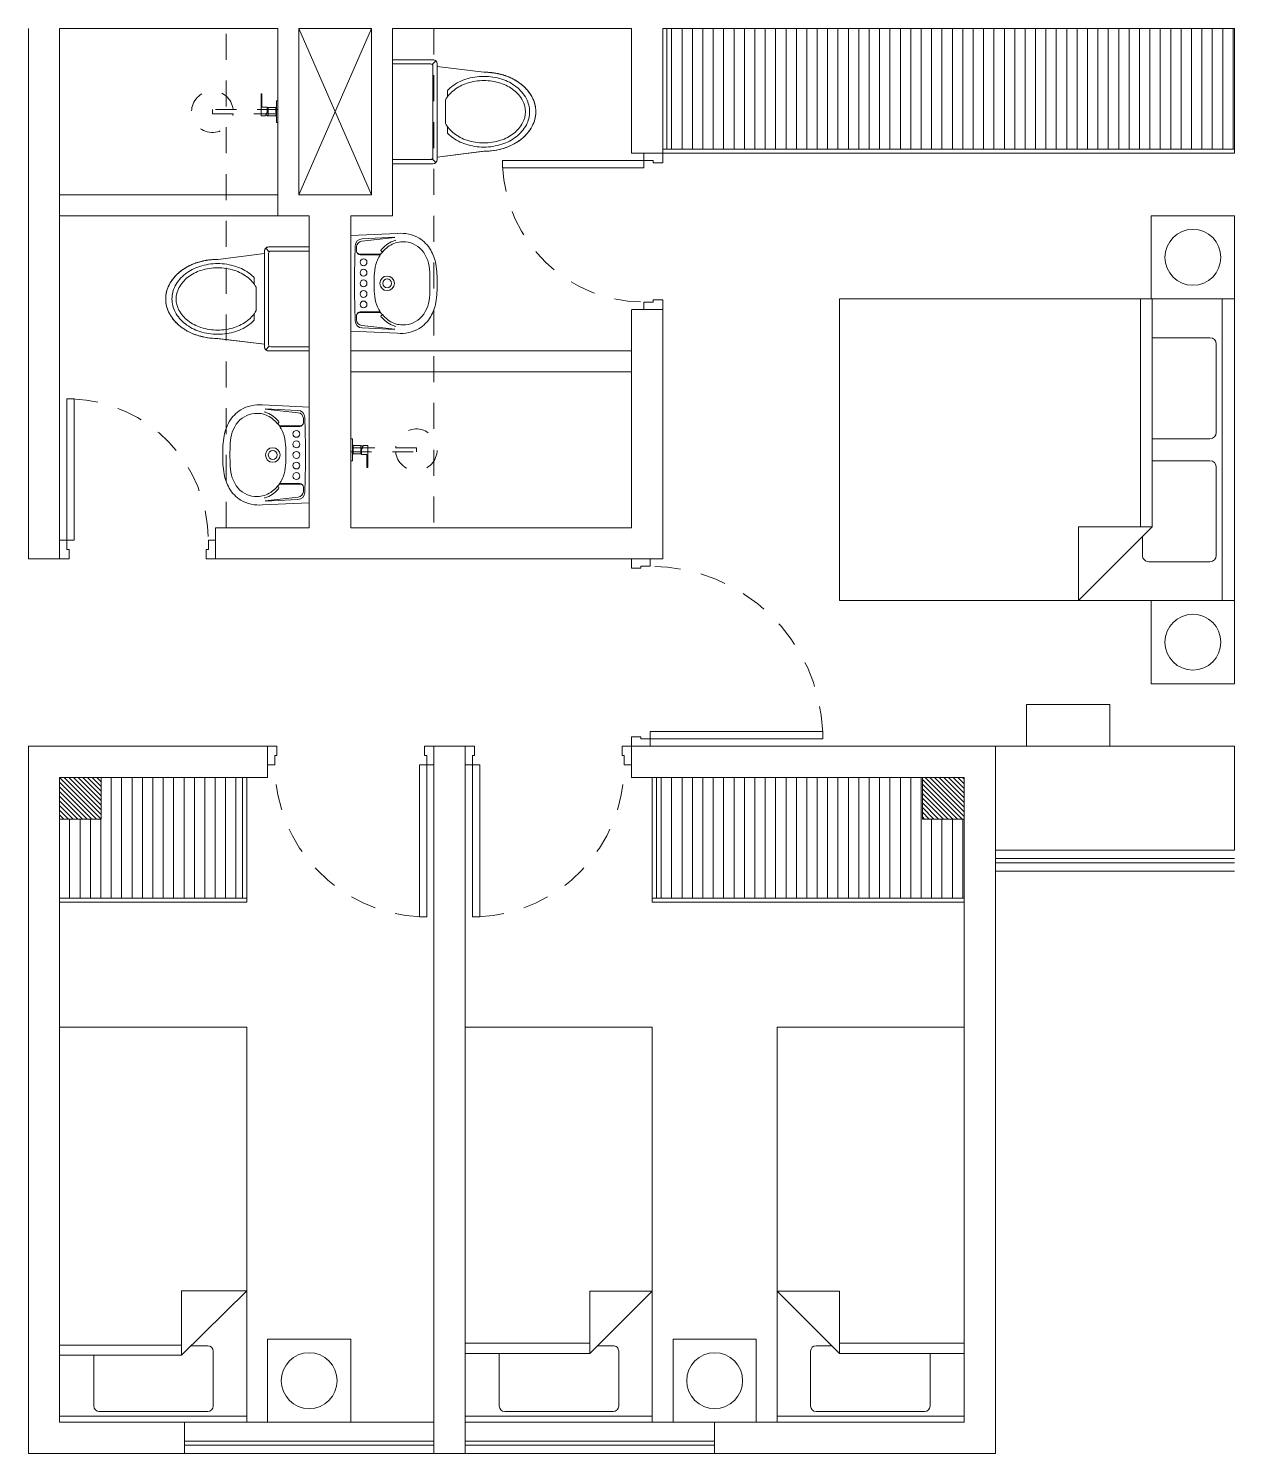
# Model space of a CAD drawing. Header units: millimetres. Extents: x 3738 to 3833, y 1327 to 1657.
# Drawn here: x 3803.67 to 3809.47, y 1650.25 to 1657.1 of the extents above; entities that cross this region are included whole.
import ezdxf

# ---------------------------------------------------------------- set-up
doc = ezdxf.new("R2010")
doc.units = ezdxf.units.MM
doc.linetypes.add('HIDDEN2', pattern=[0.1875, 0.125, -0.0625])
doc.layers.get('0').update_dxf_attribs({"color": 251, "lineweight": 9})
doc.layers.get('DEFPOINTS').update_dxf_attribs({"color": 251, "lineweight": 9})
for name, color, linetype, lineweight in [('A-HATCH', 251, 'Continuous', 13), ('A-LINEAS', 251, 'Continuous', 13), ('A-MOBILIARIO', 251, 'Continuous', 13), ('A-MURO BAJO', 251, 'Continuous', 13), ('A-MUROS', 251, 'Continuous', 13), ('A-PROYECCIONES', 251, 'HIDDEN2', 13), ('A-SANITARIOS', 251, 'Continuous', 13), ('DLP_MOBILIARIO FIJO', 251, 'Continuous', 13)]:
    doc.layers.add(name, color=color, linetype=linetype, lineweight=lineweight)

# ---------------------------------------------------------------- blocks, each defined once
blk = doc.blocks.new('A$C77AB7FBD')
at = {"linetype": 'Continuous'}
for p, q in [((0, 0), (0, 1.9)), ((0.9, 1.9), (0, 1.9)), ((0.9, 1.87), (0, 1.87)), ((0.9, 0), (0.9, 1.9)), ((0.164, 1.57), (0.164, 1.8219)), ((0.1908, 1.8487), (0.7119, 1.8487)), ((0.7386, 1.8219), (0.7386, 1.5585)), ((0.6, 1.57), (0, 1.57)), ((0.6, 1.52), (0, 1.52)), ((0.6, 1.27), (0.6, 1.57)), ((0.9, 1.27), (0.6, 1.57)), ((0.7119, 1.5317), (0.6383, 1.5317)), ((0.9, 1.27), (0.6, 1.27)), ((0.9, 0), (0, 0))]:
    blk.add_line(p, q, dxfattribs=at)
for centre, start, end in [((0.1908, 1.8219), 90, 180), ((0.7119, 1.8219), 0, 90), ((0.7119, 1.5585), 270, 0)]:
    blk.add_arc(centre, 0.0267, start, end, dxfattribs=at)
blk = doc.blocks.new('A$C2EBA15F5')
blk.add_lwpolyline([(0, 0.4), (0, 0), (0.4, 0), (0.4, 0.4)], close=True)
blk.add_circle((0.2, 0.2), 0.1344)
blk = doc.blocks.new('CAMA PROYECCION')
for p, q in [((37.495, 40.6423, 0), (37.495, 38.771, 0)), ((38.3949, 40.6423, 0), (37.495, 40.6423, 0)), ((38.3949, 38.771, 0), (38.3949, 40.6423, 0)), ((38.0806, 39.3741, 0), (38.3949, 39.3741, 0)), ((38.3949, 39.3741, 0), (38.0806, 39.0644, 0)), ((38.0806, 39.0644, 0), (38.0806, 39.3741, 0)), ((38.0806, 39.1133, 0), (37.495, 39.1133, 0)), ((37.495, 39.0644, 0), (38.0806, 39.0644, 0)), ((37.659, 39.0644, 0), (37.659, 38.8203, 0)), ((38.2069, 39.1106, 0), (38.1275, 39.1106, 0)), ((38.2336, 38.8203, 0), (38.2336, 39.0838, 0)), ((37.495, 38.7423, 0), (37.495, 38.9974, 0)), ((38.3949, 38.7423, 0), (38.3949, 38.9974, 0)), ((37.6857, 38.7936, 0), (38.2069, 38.7936, 0)), ((37.495, 38.771, 0), (38.3949, 38.771, 0)), ((37.495, 38.7423, 0), (38.3949, 38.7423, 0))]:
    blk.add_line(p, q)
at = {"elevation": 0}
blk.add_lwpolyline([(38.495, 38.7423), (38.495, 39.1423), (38.895, 39.1423), (38.895, 38.7423)], close=True, dxfattribs=at)
blk.add_circle((38.695, 38.9423, 0), 0.1344)
for centre, start, end in [((38.2069, 39.0838, 0), 0, 90), ((37.6857, 38.8203, 0), 180, 270), ((38.2069, 38.8203, 0), 270, 0)]:
    blk.add_arc(centre, 0.0267, start, end)
blk = doc.blocks.new('ducha marsano')
at = {"linetype": 'HIDDEN2', "ltscale": 0.5, "extrusion": (-4.9425e-10, -7.91123e-10, -1)}
for p, q in [((-0.01, 0), (0.01, 0)), ((0.01, 0), (0.01, -0.3155)), ((-0.0205, -0.08), (-0.0205, -0.0601)), ((-0.0155, -0.058), (-0.0157, -0.058)), ((-0.01, -0.3155), (-0.01, 0)), ((0.0225, -0.0515), (-0.0001, -0.0515)), ((0.0225, -0.0515), (0.0225, -0.0627)), ((0.0225, -0.0682), (0.0225, -0.077)), ((0.021, -0.0815), (-0.019, -0.0815)), ((0.025, -0.0815), (0.021, -0.0815)), ((0.0225, -0.077), (0.025, -0.077)), ((0.025, -0.077), (0.0771, -0.077)), ((0.0771, -0.0815), (0.025, -0.0815)), ((0.0771, -0.077), (0.0816, -0.077)), ((0.0816, -0.0815), (0.0771, -0.0815)), ((0.0816, -0.077), (0.082, -0.077)), ((0.082, -0.0815), (0.0816, -0.0815)), ((0.082, -0.077), (0.084, -0.077)), ((0.084, -0.0815), (0.082, -0.0815)), ((0.0855, -0.0785), (0.0855, -0.08)), ((0.01, -0.3155), (-0.01, -0.3155))]:
    blk.add_line(p, q, dxfattribs=at)
for centre, radius, start, end in [((-0.0004, -0.0462), 0.02, 323.95812, 354.92979), ((0.0004, -0.0462), 0.02, 185.07021, 195.2705), ((0.019, -0.08), 0.0015, 270, 360), ((-0.084, -0.0785), 0.0015, 90, 180), ((-0.084, -0.08), 0.0015, 180, 270), ((0, -0.3155), 0.1, 95.73917, 84.26083)]:
    blk.add_arc(centre, radius, start, end, dxfattribs=at)
at = {"linetype": 'HIDDEN2', "ltscale": 0.5, "extrusion": (-4.94252e-10, -7.91124e-10, -1)}
blk.add_ellipse((0, -0.0515), major_axis=(-0.0225, -0.0095), ratio=0.001448, start_param=0.425436, end_param=1.567366, dxfattribs=at)
at = {"linetype": 'HIDDEN2', "ltscale": 0.5}
for points, degree in [([(-0.0305, 0), (0, 0), (0.0305, 0)], 2), ([(0.0305, 0), (0.0415, 0), (0.0525, 0)], 2), ([(0.0525, 0), (0.0525, -0.0038), (0.0525, -0.0075)], 2), ([(-0.0525, 0), (-0.0525, -0.0038), (-0.0525, -0.0075)], 2), ([(-0.0525, 0), (-0.0415, 0), (-0.0305, 0)], 2), ([(-0.0525, -0.0075), (-0.0525, -0.0075), (-0.0525, -0.0075)], 2), ([(0.0305, -0.008), (0, -0.008), (-0.0305, -0.008)], 2), ([(-0.0215, -0.008), (-0.0215, -0.0093), (-0.0215, -0.0105)], 2), ([(-0.021, -0.011), (-0.007, -0.011), (0.007, -0.011), (0.021, -0.011)], 3), ([(-0.02, -0.011), (-0.02, -0.0294), (-0.02, -0.0477)], 2), ([(-0.0197, -0.048), (0, -0.048), (0.0197, -0.048)], 2), ([(0.02, -0.011), (0.02, -0.0294), (0.02, -0.0477)], 2), ([(0.0215, -0.008), (0.0215, -0.0093), (0.0215, -0.0105)], 2)]:
    blk.add_open_spline(points, degree=degree, dxfattribs=at)
for points, weights in [([(-0.0525, -0.0075), (-0.0525, -0.0075), (-0.0525, -0.0075)], [1, 0.990847086912, 0.982266230892]), ([(-0.052, -0.008), (-0.0525, -0.008), (-0.0525, -0.0075)], [1, 0.707106781193, 1]), ([(-0.0215, -0.0105), (-0.0215, -0.011), (-0.021, -0.011)], [1, 0.70710678154, 1]), ([(-0.02, -0.0477), (-0.02, -0.048), (-0.0197, -0.048)], [1, 0.707106780138, 1]), ([(0.02, -0.0477), (0.02, -0.048), (0.0197, -0.048)], [1, 0.707106779703, 1]), ([(0.0211, -0.011), (0.0211, -0.011), (0.021, -0.011)], [1, 0.992411795776, 1]), ([(0.052, -0.008), (0.0521, -0.008), (0.0521, -0.008)], [1, 0.992411795771, 1])]:
    blk.add_rational_spline(points, weights, degree=2, dxfattribs=at)
for points, knots in [([(-0.0305, -0.008), (-0.0332, -0.008), (-0.0374, -0.008), (-0.0424, -0.008), (-0.0458, -0.008), (-0.0486, -0.008), (-0.0512, -0.008), (-0.052, -0.008), (-0.052, -0.008)], [0, 0, 0, 0, 8.104572, 12.495263, 16.885954, 21.276645, 25.667336, 33.771908, 33.771908, 33.771908, 33.771908]), ([(0.0225, -0.0682), (0.0225, -0.0682), (0.0225, -0.0682), (0.0225, -0.0679), (0.0224, -0.0677), (0.0224, -0.0672), (0.0224, -0.0669), (0.0223, -0.0662), (0.0223, -0.0658), (0.0223, -0.0652), (0.0223, -0.0648), (0.0224, -0.0641), (0.0224, -0.0638), (0.0224, -0.0633), (0.0225, -0.0631), (0.0225, -0.0628), (0.0225, -0.0627), (0.0225, -0.0627)], [0.4148436, 0.4148436, 0.4148436, 0.4148436, 0.5185541, 0.5185541, 0.6222645, 0.6222645, 0.7259759, 0.7259759, 0.8296873, 0.8296873, 0.9333987, 0.9333987, 1.03711, 1.03711, 1.1408205, 1.1408205, 1.2445309, 1.2445309, 1.2445309, 1.2445309]), ([(0.052, -0.008), (0.052, -0.008), (0.0512, -0.008), (0.0486, -0.008), (0.0458, -0.008), (0.0424, -0.008), (0.0374, -0.008), (0.0332, -0.008), (0.0305, -0.008)], [0, 0, 0, 0, 8.104572, 12.495263, 16.885954, 21.276645, 25.667336, 33.771908, 33.771908, 33.771908, 33.771908])]:
    blk.add_open_spline(points, degree=3, knots=knots, dxfattribs=at)
for points, weights, degree, knots in [([(0.0211, -0.011), (0.0211, -0.011), (0.0211, -0.011), (0.0211, -0.011), (0.0214, -0.0109), (0.0215, -0.0107), (0.0215, -0.0105)], [0.918641037743, 0.918640949346, 0.918640860949, 0.918640772552, 0.789223156395, 0.789223156395, 0.918640772552], 3, [0.1238988, 0.1238988, 0.1238988, 0.1238988, 0.1238993, 0.1238993, 0.1238993, 0.78603, 0.78603, 0.78603, 0.78603]), ([(0.0521, -0.008), (0.0521, -0.008), (0.0521, -0.008), (0.0525, -0.0079), (0.0525, -0.0075)], [0.918641037749, 0.918640905153, 0.918640772558, 0.724517853988, 0.918640772558], 2, [0.1238988, 0.1238988, 0.1238988, 0.1238993, 0.1238993, 0.7860311, 0.7860311, 0.7860311])]:
    blk.add_rational_spline(points, weights, degree=degree, knots=knots, dxfattribs=at)
blk = doc.blocks.new('*U259')
for p, q in [((0.01, 0.755), (0.01, 0.8)), ((0.055, 0.755), (0.01, 0.755)), ((0.1, 0.765), (0.055, 0.765)), ((0.055, 0.755), (0.055, 0.765)), ((0.1, 0.765), (0.1, 0.8)), ((0.055, 0.045), (0.01, 0.045)), ((0.01, 0.045), (0.01, 0)), ((0.055, 0.045), (0.055, 0.035)), ((0.1, 0.035), (0.055, 0.035)), ((0.1, 0.035), (0.1, 0))]:
    blk.add_line(p, q)
blk.add_lwpolyline([(0.83, 0.07), (0.83, 0.035), (0.1, 0.035), (0.1, 0.07)], close=True)
at = {"color": 7, "linetype": 'HIDDEN2'}
blk.add_arc((0.0996, 0.034), 0.731, 2.23015, 89.96723, dxfattribs=at)
blk = doc.blocks.new('*U258')
for p, q in [((0.01, 0.855), (0.01, 0.9)), ((0.1, 0.865), (0.1, 0.9)), ((0.055, 0.855), (0.01, 0.855)), ((0.1, 0.865), (0.055, 0.865)), ((0.055, 0.855), (0.055, 0.865)), ((0.055, 0.045), (0.01, 0.045)), ((0.01, 0.045), (0.01, 0)), ((0.055, 0.045), (0.055, 0.035)), ((0.1, 0.035), (0.055, 0.035)), ((0.1, 0.035), (0.1, 0))]:
    blk.add_line(p, q)
blk.add_lwpolyline([(0.93, 0.07), (0.93, 0.035), (0.1, 0.035), (0.1, 0.07)], close=True)
at = {"color": 7, "linetype": 'HIDDEN2'}
blk.add_arc((0.0995, 0.0339), 0.8311, 2.23015, 89.96723, dxfattribs=at)
blk = doc.blocks.new('A$C3E6679A6')
for p, q in [((0, 1.8444), (0.0001, 1.9044)), ((0.0001, 1.9044), (1.4501, 1.9044)), ((1.4501, 1.9044), (1.4501, 1.8444))]:
    blk.add_line(p, q)
at = {"linetype": 'Continuous'}
for p, q in [((0, 1.8444), (1.45, 1.8444)), ((0, 0.0044), (0, 1.8444)), ((0.1867, 1.5087), (0.1867, 1.786)), ((0.2173, 1.8167), (0.6414, 1.8167)), ((0.672, 1.786), (0.672, 1.5087)), ((0.778, 1.5087), (0.778, 1.786)), ((0.8086, 1.8167), (1.2327, 1.8167)), ((1.2633, 1.786), (1.2633, 1.4926)), ((1.45, 1.8444), (1.45, 0.0044)), ((0, 1.5084), (1.0953, 1.5084)), ((1.45, 1.1538), (1.0953, 1.5084)), ((1.0953, 1.5084), (1.0953, 1.1538)), ((1.0953, 1.4524), (0, 1.4524)), ((1.2327, 1.462), (1.1418, 1.462)), ((1.0953, 1.1538), (1.45, 1.1538)), ((1.45, 0.0044), (0, 0.0044))]:
    blk.add_line(p, q, dxfattribs=at)
for centre, start, end in [((0.2173, 1.786), 90, 180), ((0.6414, 1.786), 0, 90), ((0.8086, 1.786), 90, 180), ((1.2327, 1.786), 0, 90), ((1.2327, 1.4926), 270, 0)]:
    blk.add_arc(centre, 0.0306, start, end, dxfattribs=at)
at = {"layer": 'DEFPOINTS', "color": 0, "linetype": 'ByBlock'}
for p in [(0, 1.9044), (0, 0)]:
    blk.add_point(p, dxfattribs=at)
blk = doc.blocks.new('SIFON JET_PLANTA')
for p, q in [((-0.215, 0.2181, 0), (-0.44, 0.19, 0)), ((-0.215, -0.23, 0), (-0.215, 0.23, 0)), ((-0.2091, 0.2441, 0), (-0.1921, 0.2271, 0)), ((-0.195, 0.25, 0), (0, 0.25, 0)), ((-0.195, -0.22, 0), (-0.195, 0.22, 0)), ((-0.185, 0.23, 0), (0, 0.23, 0)), ((0, 0.25, 0), (0, -0.25, 0)), ((-0.265, 0.0718, 0), (-0.265, 0.1028, 0)), ((-0.255, -0.0562, 0), (-0.255, 0.0562, 0)), ((-0.265, -0.1028, 0), (-0.265, -0.0718, 0)), ((-0.215, -0.2181, 0), (-0.44, -0.19, 0)), ((-0.2091, -0.2441, 0), (-0.1921, -0.2271, 0)), ((0, -0.25, 0), (-0.195, -0.25, 0)), ((0, -0.23, 0), (-0.185, -0.23, 0))]:
    blk.add_line(p, q)
at = {"extrusion": (-2.64698e-23, 6.61744e-24, -1)}
for p, q in [((-0.4322, 0.191, 0), (-0.215, 0.2181, 0)), ((-0.215, 0.2278, 0), (-0.2149, 0.2323, 0)), ((-0.215, 0.2234, 0), (-0.215, 0.2278, 0)), ((-0.215, 0.2181, 0), (-0.215, 0.2234, 0)), ((-0.2149, 0.2323, 0), (-0.2142, 0.2356, 0)), ((-0.2142, 0.2356, 0), (-0.2129, 0.239, 0)), ((-0.2129, 0.239, 0), (-0.211, 0.2419, 0)), ((-0.211, 0.2419, 0), (-0.2091, 0.2441, 0)), ((-0.2091, 0.2441, 0), (-0.2077, 0.2455, 0)), ((-0.2077, 0.2455, 0), (-0.2055, 0.247, 0)), ((-0.2055, 0.247, 0), (-0.2007, 0.2492, 0)), ((-0.2007, 0.2492, 0), (-0.195, 0.25, 0)), ((-0.195, 0.25, 0), (-0.195, 0.25, 0)), ((-0.195, 0.25, 0), (-0.1605, 0.25, 0)), ((-0.1605, 0.25, 0), (-0.0975, 0.25, 0)), ((-0.0975, 0.25, 0), (-0.0323, 0.25, 0)), ((-0.0323, 0.25, 0), (0, 0.25, 0)), ((0, 0.25, 0), (0, -0.25, 0)), ((-0.6168, 0.1344, 0), (-0.6106, 0.1389, 0)), ((-0.6106, 0.1389, 0), (-0.6061, 0.142, 0)), ((-0.6061, 0.142, 0), (-0.6, 0.1461, 0)), ((-0.6, 0.1461, 0), (-0.5963, 0.1484, 0)), ((-0.5963, 0.1484, 0), (-0.5908, 0.1517, 0)), ((-0.5908, 0.1517, 0), (-0.5862, 0.1543, 0)), ((-0.5862, 0.1543, 0), (-0.5794, 0.158, 0)), ((-0.5794, 0.158, 0), (-0.5693, 0.1629, 0)), ((-0.5693, 0.1629, 0), (-0.5517, 0.1703, 0)), ((-0.5517, 0.1703, 0), (-0.5465, 0.1722, 0)), ((-0.5465, 0.1722, 0), (-0.5385, 0.1749, 0)), ((-0.5385, 0.1749, 0), (-0.5346, 0.176, 0)), ((-0.5346, 0.176, 0), (-0.5265, 0.1784, 0)), ((-0.5265, 0.1784, 0), (-0.5216, 0.1797, 0)), ((-0.5216, 0.1797, 0), (-0.5148, 0.1813, 0)), ((-0.5148, 0.1813, 0), (-0.5079, 0.1829, 0)), ((-0.5079, 0.1829, 0), (-0.5016, 0.1842, 0)), ((-0.5016, 0.1842, 0), (-0.4865, 0.1867, 0)), ((-0.4865, 0.1867, 0), (-0.4763, 0.188, 0)), ((-0.4763, 0.188, 0), (-0.4726, 0.1884, 0)), ((-0.4726, 0.1884, 0), (-0.4636, 0.1892, 0)), ((-0.4636, 0.1892, 0), (-0.4549, 0.1897, 0)), ((-0.4549, 0.1897, 0), (-0.449, 0.1899, 0)), ((-0.449, 0.1899, 0), (-0.44, 0.19, 0)), ((-0.44, 0.19, 0), (-0.4322, 0.191, 0)), ((-0.6745, 0.0655, 0), (-0.6722, 0.0699, 0)), ((-0.6722, 0.0699, 0), (-0.6705, 0.0728, 0)), ((-0.6705, 0.0728, 0), (-0.669, 0.0755, 0)), ((-0.669, 0.0755, 0), (-0.6672, 0.0785, 0)), ((-0.6672, 0.0785, 0), (-0.665, 0.082, 0)), ((-0.665, 0.082, 0), (-0.6634, 0.0845, 0)), ((-0.6634, 0.0845, 0), (-0.6611, 0.088, 0)), ((-0.6611, 0.088, 0), (-0.657, 0.0936, 0)), ((-0.657, 0.0936, 0), (-0.6534, 0.0984, 0)), ((-0.657, 0.0936, 0), (-0.657, 0.0936, 0)), ((-0.6534, 0.0984, 0), (-0.6503, 0.1023, 0)), ((-0.6534, 0.0984, 0), (-0.6534, 0.0984, 0)), ((-0.6503, 0.1023, 0), (-0.6453, 0.108, 0)), ((-0.6453, 0.108, 0), (-0.6386, 0.1152, 0)), ((-0.6386, 0.1152, 0), (-0.6326, 0.121, 0)), ((-0.6326, 0.121, 0), (-0.6299, 0.1235, 0)), ((-0.6299, 0.1235, 0), (-0.6251, 0.1276, 0)), ((-0.6251, 0.1276, 0), (-0.6206, 0.1314, 0)), ((-0.6206, 0.1314, 0), (-0.6168, 0.1344, 0)), ((-0.69, 0, 0), (-0.6899, 0.0044, 0)), ((-0.6899, 0.0044, 0), (-0.6897, 0.0096, 0)), ((-0.6897, 0.0096, 0), (-0.6893, 0.014, 0)), ((-0.6893, 0.014, 0), (-0.6887, 0.0194, 0)), ((-0.6887, 0.0194, 0), (-0.6881, 0.0236, 0)), ((-0.6881, 0.0236, 0), (-0.6872, 0.0284, 0)), ((-0.6881, 0.0236, 0), (-0.6881, 0.0236, 0)), ((-0.6872, 0.0284, 0), (-0.6867, 0.031, 0)), ((-0.6867, 0.031, 0), (-0.6855, 0.0361, 0)), ((-0.6855, 0.0361, 0), (-0.6838, 0.0421, 0)), ((-0.6855, 0.0361, 0), (-0.6855, 0.0361, 0)), ((-0.6838, 0.0421, 0), (-0.6819, 0.048, 0)), ((-0.6838, 0.0421, 0), (-0.6838, 0.0421, 0)), ((-0.6819, 0.048, 0), (-0.6804, 0.0521, 0)), ((-0.6804, 0.0521, 0), (-0.6793, 0.0547, 0)), ((-0.6793, 0.0547, 0), (-0.6779, 0.0582, 0)), ((-0.6779, 0.0582, 0), (-0.6745, 0.0655, 0)), ((-0.6745, 0.0655, 0), (-0.6745, 0.0655, 0)), ((-0.6899, -0.0065, 0), (-0.69, 0, 0)), ((-0.6896, -0.0111, 0), (-0.6899, -0.0065, 0)), ((-0.6891, -0.0164, 0), (-0.6896, -0.0111, 0)), ((-0.6881, -0.0232, 0), (-0.6891, -0.0164, 0)), ((-0.6876, -0.0264, 0), (-0.6881, -0.0232, 0)), ((-0.687, -0.0296, 0), (-0.6876, -0.0264, 0)), ((-0.6864, -0.0321, 0), (-0.687, -0.0296, 0)), ((-0.6855, -0.0361, 0), (-0.6864, -0.0321, 0)), ((-0.6838, -0.0419, 0), (-0.6855, -0.0361, 0)), ((-0.6827, -0.0457, 0), (-0.6838, -0.0419, 0)), ((-0.6814, -0.0492, 0), (-0.6827, -0.0457, 0)), ((-0.6803, -0.0522, 0), (-0.6814, -0.0492, 0)), ((-0.6792, -0.0551, 0), (-0.6803, -0.0522, 0)), ((-0.6779, -0.0581, 0), (-0.6792, -0.0551, 0)), ((-0.677, -0.0602, 0), (-0.6779, -0.0581, 0)), ((-0.6751, -0.0642, 0), (-0.677, -0.0602, 0)), ((-0.6722, -0.0699, 0), (-0.6751, -0.0642, 0)), ((-0.6706, -0.0727, 0), (-0.6722, -0.0699, 0)), ((-0.6679, -0.0774, 0), (-0.6706, -0.0727, 0)), ((-0.6646, -0.0826, 0), (-0.6679, -0.0774, 0)), ((-0.6623, -0.0862, 0), (-0.6646, -0.0826, 0)), ((-0.6599, -0.0897, 0), (-0.6623, -0.0862, 0)), ((-0.6554, -0.0958, 0), (-0.6599, -0.0897, 0)), ((-0.6494, -0.1032, 0), (-0.6554, -0.0958, 0)), ((-0.6458, -0.1074, 0), (-0.6494, -0.1032, 0)), ((-0.64, -0.1137, 0), (-0.6458, -0.1074, 0)), ((-0.6379, -0.1158, 0), (-0.64, -0.1137, 0)), ((-0.6347, -0.119, 0), (-0.6379, -0.1158, 0)), ((-0.6335, -0.1201, 0), (-0.6347, -0.119, 0)), ((-0.6347, -0.119, 0), (-0.6347, -0.119, 0)), ((-0.6318, -0.1217, 0), (-0.6335, -0.1201, 0)), ((-0.6305, -0.123, 0), (-0.6318, -0.1217, 0)), ((-0.6318, -0.1217, 0), (-0.6318, -0.1217, 0)), ((-0.6288, -0.1244, 0), (-0.6305, -0.123, 0)), ((-0.6276, -0.1255, 0), (-0.6288, -0.1244, 0)), ((-0.6262, -0.1268, 0), (-0.6276, -0.1255, 0)), ((-0.6245, -0.1281, 0), (-0.6262, -0.1268, 0)), ((-0.6235, -0.1291, 0), (-0.6245, -0.1281, 0)), ((-0.6245, -0.1281, 0), (-0.6245, -0.1281, 0)), ((-0.6223, -0.13, 0), (-0.6235, -0.1291, 0)), ((-0.6215, -0.1307, 0), (-0.6223, -0.13, 0)), ((-0.6204, -0.1315, 0), (-0.6215, -0.1307, 0)), ((-0.6193, -0.1324, 0), (-0.6204, -0.1315, 0)), ((-0.6179, -0.1335, 0), (-0.6193, -0.1324, 0)), ((-0.6168, -0.1344, 0), (-0.6179, -0.1335, 0)), ((-0.6153, -0.1355, 0), (-0.6168, -0.1344, 0)), ((-0.6142, -0.1363, 0), (-0.6153, -0.1355, 0)), ((-0.612, -0.1379, 0), (-0.6142, -0.1363, 0)), ((-0.6086, -0.1403, 0), (-0.612, -0.1379, 0)), ((-0.607, -0.1415, 0), (-0.6086, -0.1403, 0)), ((-0.6058, -0.1422, 0), (-0.607, -0.1415, 0)), ((-0.6039, -0.1435, 0), (-0.6058, -0.1422, 0)), ((-0.602, -0.1448, 0), (-0.6039, -0.1435, 0)), ((-0.6004, -0.1458, 0), (-0.602, -0.1448, 0)), ((-0.5987, -0.1469, 0), (-0.6004, -0.1458, 0)), ((-0.5964, -0.1483, 0), (-0.5987, -0.1469, 0)), ((-0.595, -0.1492, 0), (-0.5964, -0.1483, 0)), ((-0.5936, -0.15, 0), (-0.595, -0.1492, 0)), ((-0.5918, -0.1511, 0), (-0.5936, -0.15, 0)), ((-0.5896, -0.1524, 0), (-0.5918, -0.1511, 0)), ((-0.5871, -0.1538, 0), (-0.5896, -0.1524, 0)), ((-0.5833, -0.1559, 0), (-0.5871, -0.1538, 0)), ((-0.5781, -0.1587, 0), (-0.5833, -0.1559, 0)), ((-0.5759, -0.1598, 0), (-0.5781, -0.1587, 0)), ((-0.5738, -0.1608, 0), (-0.5759, -0.1598, 0)), ((-0.5702, -0.1625, 0), (-0.5738, -0.1608, 0)), ((-0.5675, -0.1637, 0), (-0.5702, -0.1625, 0)), ((-0.5659, -0.1645, 0), (-0.5675, -0.1637, 0)), ((-0.5644, -0.1652, 0), (-0.5659, -0.1645, 0)), ((-0.5614, -0.1664, 0), (-0.5644, -0.1652, 0)), ((-0.5598, -0.1671, 0), (-0.5614, -0.1664, 0)), ((-0.5568, -0.1683, 0), (-0.5598, -0.1671, 0)), ((-0.5543, -0.1693, 0), (-0.5568, -0.1683, 0)), ((-0.551, -0.1706, 0), (-0.5543, -0.1693, 0)), ((-0.5491, -0.1713, 0), (-0.551, -0.1706, 0)), ((-0.5465, -0.1722, 0), (-0.5491, -0.1713, 0)), ((-0.5449, -0.1728, 0), (-0.5465, -0.1722, 0)), ((-0.5428, -0.1735, 0), (-0.5449, -0.1728, 0)), ((-0.5412, -0.174, 0), (-0.5428, -0.1735, 0)), ((-0.5385, -0.1749, 0), (-0.5412, -0.174, 0)), ((-0.5352, -0.1759, 0), (-0.5385, -0.1749, 0)), ((-0.5385, -0.1749, 0), (-0.5385, -0.1749, 0)), ((-0.5321, -0.1768, 0), (-0.5352, -0.1759, 0)), ((-0.5296, -0.1775, 0), (-0.5321, -0.1768, 0)), ((-0.5267, -0.1783, 0), (-0.5296, -0.1775, 0)), ((-0.5238, -0.1791, 0), (-0.5267, -0.1783, 0)), ((-0.5267, -0.1783, 0), (-0.5267, -0.1783, 0)), ((-0.5217, -0.1796, 0), (-0.5238, -0.1791, 0)), ((-0.5177, -0.1807, 0), (-0.5217, -0.1796, 0)), ((-0.5151, -0.1813, 0), (-0.5177, -0.1807, 0)), ((-0.5118, -0.1821, 0), (-0.5151, -0.1813, 0)), ((-0.5094, -0.1826, 0), (-0.5118, -0.1821, 0)), ((-0.5066, -0.1832, 0), (-0.5094, -0.1826, 0)), ((-0.5022, -0.184, 0), (-0.5066, -0.1832, 0)), ((-0.4974, -0.1849, 0), (-0.5022, -0.184, 0)), ((-0.495, -0.1854, 0), (-0.4974, -0.1849, 0)), ((-0.4974, -0.1849, 0), (-0.4974, -0.1849, 0)), ((-0.4936, -0.1856, 0), (-0.495, -0.1854, 0)), ((-0.4916, -0.1859, 0), (-0.4936, -0.1856, 0)), ((-0.4884, -0.1864, 0), (-0.4916, -0.1859, 0)), ((-0.4862, -0.1867, 0), (-0.4884, -0.1864, 0)), ((-0.4824, -0.1872, 0), (-0.4862, -0.1867, 0)), ((-0.4812, -0.1874, 0), (-0.4824, -0.1872, 0)), ((-0.4785, -0.1877, 0), (-0.4812, -0.1874, 0)), ((-0.4761, -0.188, 0), (-0.4785, -0.1877, 0)), ((-0.4735, -0.1883, 0), (-0.4761, -0.188, 0)), ((-0.4695, -0.1887, 0), (-0.4735, -0.1883, 0)), ((-0.4651, -0.189, 0), (-0.4695, -0.1887, 0)), ((-0.4639, -0.1891, 0), (-0.4651, -0.189, 0)), ((-0.4651, -0.189, 0), (-0.4651, -0.189, 0)), ((-0.4619, -0.1893, 0), (-0.4639, -0.1891, 0)), ((-0.4592, -0.1894, 0), (-0.4619, -0.1893, 0)), ((-0.4568, -0.1896, 0), (-0.4592, -0.1894, 0)), ((-0.455, -0.1897, 0), (-0.4568, -0.1896, 0)), ((-0.4518, -0.1898, 0), (-0.455, -0.1897, 0)), ((-0.449, -0.1899, 0), (-0.4518, -0.1898, 0)), ((-0.4467, -0.1899, 0), (-0.449, -0.1899, 0)), ((-0.4428, -0.19, 0), (-0.4467, -0.1899, 0)), ((-0.44, -0.19, 0), (-0.4428, -0.19, 0)), ((-0.215, -0.2181, 0), (-0.44, -0.19, 0)), ((-0.215, -0.227, 0), (-0.215, -0.2181, 0)), ((-0.215, -0.23, 0), (-0.215, -0.227, 0)), ((-0.2147, -0.2335, 0), (-0.215, -0.23, 0)), ((-0.2138, -0.2369, 0), (-0.2147, -0.2335, 0)), ((-0.2126, -0.2395, 0), (-0.2138, -0.2369, 0)), ((-0.2138, -0.2369, 0), (-0.2138, -0.2369, 0)), ((-0.2108, -0.2423, 0), (-0.2126, -0.2395, 0)), ((-0.2126, -0.2395, 0), (-0.2126, -0.2395, 0)), ((-0.2091, -0.2441, 0), (-0.2108, -0.2423, 0)), ((-0.2108, -0.2423, 0), (-0.2108, -0.2423, 0)), ((-0.2108, -0.2423, 0), (-0.2108, -0.2423, 0)), ((-0.209, -0.244, 0), (-0.2091, -0.2441, 0)), ((-0.2067, -0.2462, 0), (-0.209, -0.244, 0)), ((-0.209, -0.244, 0), (-0.209, -0.244, 0)), ((-0.2029, -0.2484, 0), (-0.2067, -0.2462, 0)), ((-0.2067, -0.2462, 0), (-0.2067, -0.2462, 0)), ((-0.1995, -0.2495, 0), (-0.2029, -0.2484, 0)), ((-0.2029, -0.2484, 0), (-0.2029, -0.2484, 0)), ((-0.195, -0.25, 0), (-0.1995, -0.2495, 0)), ((0, -0.25, 0), (-0.195, -0.25, 0))]:
    blk.add_line(p, q, dxfattribs=at)
at = {"elevation": 0}
for points in [[(-0.265, 0.1028, 0.0362), (-0.2844, 0.1202, 0.08725), (-0.3535, 0.1565, 0.077598), (-0.44, 0.17, 0.077598), (-0.5265, 0.1565, 0.08725), (-0.5956, 0.1202, 0.105601), (-0.6443, 0.0627, 0.12364), (-0.66, 0, 0.12364), (-0.6443, -0.0627, 0.105601), (-0.5956, -0.1202, 0.08725), (-0.5265, -0.1565, 0.077598), (-0.44, -0.17, 0.077598)], [(-0.255, 0.0562, 0.100268), (-0.2967, 0.1044, 0.08725), (-0.3596, 0.1374, 0.077598), (-0.44, 0.15, 0.077598), (-0.5204, 0.1374, 0.08725), (-0.5833, 0.1044, 0.105601), (-0.6266, 0.0532, 0.12364), (-0.64, 0, 0.12364), (-0.6266, -0.0532, 0.105601), (-0.5833, -0.1044, 0.08725), (-0.5204, -0.1374, 0.077598), (-0.44, -0.15, 0.077598)], [(-0.44, -0.15, 0.077598), (-0.3596, -0.1374, 0.08725), (-0.2967, -0.1044, 0.100268), (-0.255, -0.0562, 0.12364)], [(-0.44, -0.17, 0.077598), (-0.3535, -0.1565, 0.08725), (-0.2844, -0.1202, 0.0362), (-0.265, -0.1028, 0.12364)]]:
    blk.add_lwpolyline(points, format="xyb", dxfattribs=at)
for centre, radius, start, end in [((-0.195, 0.23, 0), 0.02, 90, 180), ((-0.185, 0.22, 0), 0.01, 90, 180), ((-0.4613, -0.0702, 0), 0.257, 107.47412, 127.23483), ((-0.44, -0.1379, 0), 0.3279, 90, 107.47412), ((-0.544, 0, 0), 0.146, 151.40883, 180), ((-0.4939, -0.0273, 0), 0.203, 127.23483, 151.40883), ((-0.544, 0, 0), 0.146, 180, 208.59117), ((-0.4939, 0.0273, 0), 0.203, 208.59117, 232.76517), ((-0.4613, 0.0702, 0), 0.257, 232.76517, 252.52588), ((-0.44, 0.1379, 0), 0.3279, 252.52588, 270), ((-0.195, -0.23, 0), 0.02, 180, 270), ((-0.185, -0.22, 0), 0.01, 180, 270)]:
    blk.add_arc(centre, radius, start, end)
blk = doc.blocks.new('BOWL-ITALGRIF_VARADERO_01')
for p, q in [((-0.2032, -0.1971), (-0.2208, -0.038)), ((0.2032, -0.1971), (0.2208, -0.038)), ((-0.1404, -0.2077), (-0.1424, -0.1083)), ((-0.1375, -0.205), (-0.1375, -0.1117)), ((0.1375, -0.205), (0.1375, -0.1117)), ((0.1404, -0.2077), (0.1424, -0.1083)), ((-0.1753, -0.222), (-0.1544, -0.222)), ((0.1753, -0.222), (0.1544, -0.222))]:
    blk.add_line(p, q)
for points in [[(-0.0917, 0.1589, -0.02989), (-0.0456, 0.1646, -0.007822), (0.0456, 0.1646, -0.02989), (0.0918, 0.1589, -0.091737), (0.1601, 0.1343, -0.112496), (0.2175, 0.0792, -0.147885), (0.2402, -0.0257), (0.23, -0.25), (-0.23, -0.25), (-0.2402, -0.0257, -0.147885), (-0.2175, 0.0792, -0.112496), (-0.1601, 0.1343, -0.091737)], [(-0.0496, -0.1363, -0.062677), (-0.1048, -0.1249, -0.110639), (-0.1576, -0.091, -0.120976), (-0.195, -0.0344, -0.061198), (-0.2, 0, -0.21707), (-0.1593, 0.092, -0.174983), (-0.0545, 0.1298, -0.010618), (0, 0.131, -0.010618), (0.0545, 0.1298, -0.174983), (0.1593, 0.092, -0.21707), (0.2, 0, -0.061198), (0.195, -0.0344, -0.120976), (0.1576, -0.091, -0.110639), (0.1048, -0.1249, -0.062677), (0.0496, -0.1363, -0.017583), (0, -0.138, -0.017583)]]:
    blk.add_lwpolyline(points, format="xyb", close=True)
for points in [[(-0.2216, -0.0381), (-0.2145, -0.1954, 0.390823), (-0.1807, -0.2288, 0.017524), (0.1807, -0.2288, 0.390823), (0.2145, -0.1954), (0.2216, -0.0381)], [(-0.2072, -0.035, 0.005), (-0.2064, -0.038, 0.121292), (-0.166, -0.0996, 0.007977), (-0.1624, -0.1031)], [(0.2072, -0.035, -0.005), (0.2064, -0.038, -0.121292), (0.166, -0.0996, -0.007977), (0.1624, -0.1031)]]:
    blk.add_lwpolyline(points, format="xyb")
for centre, radius in [((0, -0.075), 0.035), ((0, -0.075), 0.0215), ((-0.1015, -0.1885), 0.0165), ((-0.051, -0.1885), 0.0165), ((0, -0.1885), 0.0165), ((0.051, -0.1885), 0.0165), ((0.1015, -0.1885), 0.0165)]:
    blk.add_circle(centre, radius)
for centre, radius, start, end in [((-0.1583, -0.0987), 0.006, 226.64309, 46.64309), ((-0.1404, -0.1083), 0.002, 54.36186, 181.13739), ((-0.1355, -0.1117), 0.002, 56.71088, 180), ((0.1048, -0.1249), 9.094947017729287e-16, 0, 217.6714), ((0.1355, -0.1117), 0.002, 0, 123.28912), ((0.1404, -0.1083), 0.002, 358.86261, 125.63814), ((0.1583, -0.0987), 0.006, 133.35691, 313.35691), ((-0.1753, -0.194), 0.028, 186.31112, 270), ((-0.1545, -0.205), 0.017, 270, 0), ((0.1545, -0.205), 0.017, 180, 270), ((0.1753, -0.194), 0.028, 270, 353.68888), ((-0.1544, -0.208), 0.014, 270, 1.13739), ((0.1544, -0.208), 0.014, 178.86261, 270)]:
    blk.add_arc(centre, radius, start, end)
blk = doc.blocks.new('*U281')
for p, q in [((0.01, 0.705), (0.01, 0.75)), ((0.055, 0.705), (0.01, 0.705)), ((0.1, 0.715), (0.055, 0.715)), ((0.055, 0.705), (0.055, 0.715)), ((0.1, 0.715), (0.1, 0.75)), ((0.055, 0.045), (0.01, 0.045)), ((0.01, 0.045), (0.01, 0)), ((0.055, 0.045), (0.055, 0.035)), ((0.1, 0.035), (0.055, 0.035)), ((0.1, 0.035), (0.1, 0))]:
    blk.add_line(p, q)
blk.add_lwpolyline([(0.78, 0.07), (0.78, 0.035), (0.1, 0.035), (0.1, 0.07)], close=True)
at = {"color": 7, "linetype": 'HIDDEN2'}
blk.add_arc((0.0996, 0.0341), 0.6809, 2.23015, 89.96723, dxfattribs=at)
blk = doc.blocks.new('dpto 65_1p')
at = {"layer": 'A-HATCH'}
h = blk.add_hatch(dxfattribs=at)
h.set_pattern_fill('ANSI31', color=256, scale=0.005, angle=180)
h.set_pattern_definition([(225, (50.050001, 172.634283), (0.01122532, -0.01122532), [])])
h.paths.add_polyline_path([(1.5, 164.6343), (1.7, 164.6343), (1.7, 164.8343), (1.5, 164.8343)])
h = blk.add_hatch(dxfattribs=at)
h.set_pattern_fill('ANSI31', color=256, scale=0.005, angle=180)
h.set_pattern_definition([(225, (52.640968, 172.634283), (0.01122532, -0.01122532), [])])
h.paths.add_polyline_path([(5.85, 164.6343), (5.65, 164.6343), (5.65, 164.8343), (5.85, 164.8343)])
at = {"layer": 'DLP_MOBILIARIO FIJO'}
h = blk.add_hatch(dxfattribs=at)
h.set_pattern_fill('_USER', color=8, scale=0.05, angle=450, pattern_type=0)
h.set_pattern_definition([(90, (9543.784857, 5106.2001), (-0.05, 2e-17), [])])
h.paths.add_polyline_path([(0.2, 168.4343), (0.2, 167.8543), (2.93, 167.8543), (2.93, 168.4343)])
h = blk.add_hatch(dxfattribs=at)
h.set_pattern_fill('_USER', color=8, scale=0.05, angle=450, pattern_type=0)
h.set_pattern_definition([(90, (9542.434857, 5109.8001), (-0.05, 2e-17), [])])
h.paths.add_polyline_path([(1.5, 164.2543), (1.5, 164.6343), (1.7, 164.6343), (1.7, 164.8343), (2.98, 164.8343), (2.98, 164.2543)])
h = blk.add_hatch(dxfattribs=at)
h.set_pattern_fill('_USER', color=8, scale=0.05, angle=450, pattern_type=0)
h.set_pattern_definition([(90, (65.03, 135.20432), (-0.05, 2e-17), [])])
h.paths.add_polyline_path([(5.85, 164.2543), (4.97, 164.2543), (4.97, 164.8343), (5.65, 164.8343), (5.65, 164.6343), (5.85, 164.6343)])
at = {"layer": 'A-LINEAS'}
for p, q in [((4.35, 167.6342), (4.7, 168.4343)), ((4.35, 168.4343), (4.7, 167.6342))]:
    blk.add_line(p, q, dxfattribs=at)
at = {"layer": 'A-MOBILIARIO'}
for points in [[(0.8, 165.1843), (0.8, 164.9843), (1.2, 164.9843), (1.2, 165.1843)], [(1.35, 164.9843), (1.35, 164.4843), (0.2, 164.4843), (0.2, 164.9843)]]:
    blk.add_lwpolyline(points, close=True, dxfattribs=at)
at = {"layer": 'A-MURO BAJO'}
for p, q in [((4.8, 167.6342), (5.85, 167.6342)), ((4.8, 167.5342), (5.85, 167.5342)), ((4.45, 166.8843), (3.1, 166.8843)), ((4.45, 166.7843), (3.1, 166.7843)), ((0.2, 164.4843), (1.35, 164.4843)), ((0.2, 164.3843), (1.35, 164.3843)), ((2.7, 161.7343), (3.9, 161.7343)), ((4.05, 161.7343), (5.25, 161.7343)), ((2.7, 161.5843), (3.9, 161.5843)), ((4.05, 161.5843), (5.25, 161.5843))]:
    blk.add_line(p, q, dxfattribs=at)
at = {"layer": 'A-MUROS'}
for p, q in [((2.95, 168.4343), (0.2, 168.4343, 0)), ((2.95, 167.8343), (2.95, 168.4343)), ((4.25, 168.4342), (3.1, 168.4343)), ((3.1, 168.4343), (3.1, 167.8343)), ((4.25, 168.4343), (4.25, 167.5342)), ((4.8, 167.5342), (4.8, 168.4343)), ((4.8, 168.4343), (5.85, 168.4343)), ((5.85, 168.4343), (5.85, 165.8843)), ((6, 165.8843), (6, 168.4343)), ((3.1, 167.8343), (2.95, 167.8343)), ((4.25, 167.5342), (4.45, 167.5342)), ((4.45, 167.5342), (4.45, 166.0343)), ((4.65, 166.0343), (4.65, 167.5342)), ((4.65, 167.5342), (4.8, 167.5342)), ((2.95, 167.0843), (2.95, 165.8843)), ((2.95, 167.0843), (3.0968, 167.0843)), ((3.1, 166.0343), (3.1, 167.0843)), ((4.45, 166.0343), (3.1, 166.0343)), ((5.1, 166.0343), (4.65, 166.0343)), ((5.1, 165.8843), (5.1, 166.0343)), ((2.95, 165.8843), (5.1, 165.8843)), ((5.85, 165.8843), (6, 165.8843)), ((3.1, 164.9843), (1.35, 164.9843)), ((1.35, 164.9843), (1.35, 161.5843)), ((3.1, 164.9843), (3.1, 164.8343)), ((4.05, 164.9843), (3.9, 164.9843)), ((3.9, 164.9843), (3.9, 161.5843)), ((4.05, 164.9843), (4.05, 161.5843)), ((6, 164.9843), (4.85, 164.9843)), ((4.85, 164.9843), (4.85, 164.8343)), ((6, 164.9843), (6, 161.5843)), ((3.1, 164.8343), (1.7, 164.8343)), ((1.7, 164.8343), (1.7, 164.6343)), ((5.65, 164.8343), (4.85, 164.8343)), ((5.65, 164.8343), (5.65, 164.6343)), ((1.5, 164.6343), (1.5, 161.7343)), ((1.7, 164.6343), (1.5, 164.6343)), ((5.65, 164.6343), (5.85, 164.6343)), ((5.85, 164.6343), (5.85, 161.7343)), ((2.7, 161.7343), (1.5, 161.7343)), ((2.7, 161.7343), (2.7, 161.5843)), ((5.85, 161.7343), (5.25, 161.7343)), ((5.25, 161.7343), (5.25, 161.5843)), ((2.7, 161.5843), (1.35, 161.5843)), ((4.05, 161.5843), (3.9, 161.5843)), ((6, 161.5843), (5.25, 161.5843))]:
    blk.add_line(p, q, dxfattribs=at)
at = {"layer": 'A-MUROS', "elevation": 0}
blk.add_lwpolyline([(4.7, 167.6342), (4.35, 167.6342), (4.35, 168.4343), (4.7, 168.4343)], close=True, dxfattribs=at)
at = {"layer": 'A-PROYECCIONES'}
for p, q in [((4.05, 168.4343), (4.05, 166.0343)), ((5.05, 166.0343), (5.05, 168.4343))]:
    blk.add_line(p, q, dxfattribs=at)
at = {"layer": 'DLP_MOBILIARIO FIJO'}
for p, q in [((0.2, 164.4443), (1.35, 164.4443)), ((0.2, 164.4243), (1.35, 164.4243)), ((3.9, 161.6443), (2.7, 161.6443)), ((3.9, 161.6243), (2.7, 161.6243)), ((4.05, 161.6443), (5.25, 161.6443)), ((4.05, 161.6243), (5.25, 161.6243))]:
    blk.add_line(p, q, dxfattribs=at)
at = {"layer": 'DLP_MOBILIARIO FIJO', "color": 8, "elevation": 0}
blk.add_lwpolyline([(0.2, 168.4343), (2.93, 168.4343), (2.93, 167.8543), (0.2, 167.8543)], close=True, dxfattribs=at)
at = {"layer": 'DLP_MOBILIARIO FIJO', "elevation": 0}
for points in [[(2.95, 167.8343), (2.95, 167.8543), (0.2, 167.8543), (0.2, 167.8343)], [(2.98, 164.8343), (3, 164.8343), (3, 164.2543), (2.98, 164.2543)], [(4.97, 164.8343), (4.95, 164.8343), (4.95, 164.2543), (4.97, 164.2543)], [(3, 164.2343), (3, 164.2543), (1.5, 164.2543), (1.5, 164.2343)], [(4.95, 164.2343), (4.95, 164.2543), (5.85, 164.2543), (5.85, 164.2343)]]:
    blk.add_lwpolyline(points, close=True, dxfattribs=at)
at = {"layer": 'DLP_MOBILIARIO FIJO', "color": 8}
for points in [[(1.5, 164.8343), (2.98, 164.8343), (2.98, 164.2543), (1.5, 164.2543)], [(5.85, 164.8343), (4.97, 164.8343), (4.97, 164.2543), (5.85, 164.2543)]]:
    blk.add_lwpolyline(points, close=True, dxfattribs=at)
at = {"layer": 'A-MOBILIARIO'}
for name, p, xscale, rotation in [('*U281', (2.94, 167.8343, 0), -1, 180), ('A$C2EBA15F5', (0.2, 165.6842), -1, 180), ('*U259', (3.9, 164.9943), -1.000000000000002, 90), ('A$C77AB7FBD', (1.5, 163.6343), -1, 180)]:
    blk.add_blockref(name, p, dxfattribs=dict(at, xscale=xscale, rotation=rotation))
blk.add_blockref('A$C2EBA15F5', (0.2, 167.1342), dxfattribs=at)
at = {"layer": 'A-MOBILIARIO', "extrusion": (0, 0, -1), "zscale": -1, "rotation": 270}
blk.add_blockref('A$C3E6679A6', (-2.1044, 167.1343), dxfattribs=at)
at = {"layer": 'A-MOBILIARIO'}
for name, p, rotation in [('*U281', (5.85, 165.8743), 90), ('*U259', (4.05, 164.9943), 270), ('A$C77AB7FBD', (3.9, 163.6343), 180)]:
    blk.add_blockref(name, p, dxfattribs=dict(at, rotation=rotation))
at = {"layer": 'A-MOBILIARIO', "xscale": -1}
for name, p in [('*U258', (3.11, 164.9843)), ('CAMA PROYECCION', (43.345, 122.992, 0))]:
    blk.add_blockref(name, p, dxfattribs=at)
at = {"layer": 'A-MOBILIARIO', "extrusion": (0, 0, -1), "xscale": -1, "zscale": -1, "rotation": 180}
blk.add_blockref('A$C2EBA15F5', (-2.9, 162.1343), dxfattribs=at)
at = {"layer": 'A-SANITARIOS', "extrusion": (3.60286e-08, -4.49068e-08, -1), "zscale": -1, "rotation": 180.0000013312232}
blk.add_blockref('SIFON JET_PLANTA', (-4.25, 168.0342, 0), dxfattribs=at)
at = {"layer": 'A-SANITARIOS', "extrusion": (7.91123e-10, -4.9425e-10, -1), "xscale": -0.9999999999999991, "rotation": 269.9999992996429}
blk.add_blockref('ducha marsano', (-4.8, 168.0343, 0), dxfattribs=at)
at = {"layer": 'A-SANITARIOS'}
for p, xscale, rotation in [((4.2, 167.2092, 0), -1.000000000000002, 90), ((4.9, 166.3843, 0), -1, 270)]:
    blk.add_blockref('BOWL-ITALGRIF_VARADERO_01', p, dxfattribs=dict(at, xscale=xscale, rotation=rotation))
at = {"layer": 'A-SANITARIOS', "extrusion": (3.60286e-08, 4.49068e-08, 1), "rotation": 180.0000013312233}
blk.add_blockref('SIFON JET_PLANTA', (4.65, 167.1343, 0), dxfattribs=at)
at = {"layer": 'A-SANITARIOS', "extrusion": (-7.91123e-10, 4.9425e-10, -1), "xscale": -0.9999999999999986, "rotation": 89.9999992996428}
blk.add_blockref('ducha marsano', (-4.45, 166.4093, 0), dxfattribs=at)
blk = doc.blocks.new('TF_P1')
at = {"xscale": -1}
blk.add_blockref('dpto 65_1p', (41.1999, 4.125), dxfattribs=at)

msp = doc.modelspace()

# ---------------------------------------------------------------- block references
at = {"color": 251}
msp.add_blockref('TF_P1', (3768.4721, 1484.5379), dxfattribs=at)

doc.saveas('drawing.dxf')
